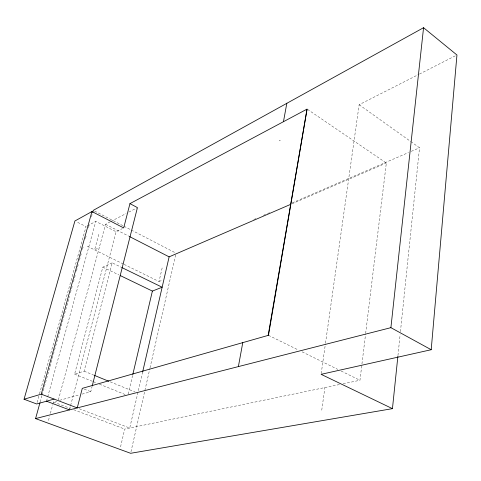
<?xml version="1.0" encoding="UTF-8"?>
<svg xmlns="http://www.w3.org/2000/svg" width="481" height="481" viewBox="0 0 481 481"><rect width="100%" height="100%" fill="white"/><g stroke="black" fill="none" stroke-linecap="round" stroke-linejoin="round"><path stroke-width="0.36" stroke-dasharray="2.4 1.8" d="M397.955 355.579L400.132 334.65M400.439 331.662L419.528 147.781L411.598 142.129M343.151 383.766L359.962 380.279L365.56 334.151M365.656 333.411L386.333 163.041L307.684 109.482M321.753 410.191L324.879 387.56M321.212 373.581L325.403 343.873M325.511 343.127L359.145 104.72L418.765 74.411M130.958 451.833L149.856 368.572M150.018 367.845L175.709 254.635M142.653 371.921L129.732 428.048L78.529 408.483M120.563 446.903L124.705 429.088L340.229 384.373M124.128 264.388L159.007 281.529L162.518 266.42M128.186 394.167L132.648 375.156M82.071 394.119L90.759 391.72L92.051 386.628M112.199 262.836L102.814 267.153L74.597 374.14L84.097 371.182L112.199 262.836L120.971 267.123M69.655 409.181L70.412 406.283M70.605 405.555L116.077 231.752L122.421 228.559M58.381 399.988L105.531 224.278L110.185 221.849M48.479 420.448L49.627 416.191M50.397 413.359L52.7 404.852M52.886 404.142L53.463 402.014L56.836 401.082M98.815 234.367L94.619 249.88L99.278 247.589M46.519 401.208L47.511 397.595M47.709 396.873L95.791 221.392L116.077 231.752M40.188 401.96L41.991 395.454M42.19 394.733L69.432 296.398M70.43 292.785L72.433 285.552M73.437 281.938L75.439 274.705M76.443 271.092L78.445 263.865M79.443 260.245L81.445 253.018M82.449 249.405L83.249 246.512M85.456 238.558L86.255 235.666M88.456 227.711L89.262 224.819M91.462 216.865L92.262 213.973M37.079 402.525L39.298 394.558M39.496 393.837L86.069 226.593L76.226 221.633M87.368 225.902L95.791 221.392M110.846 221.5L126.13 213.516M128.788 212.127L136.76 207.96M419.432 74.068L455.609 55.682M253.764 219.534L255.826 218.639M263.396 215.362L266.835 213.877M267.52 213.576L269.582 212.686M292.28 202.862L408.525 152.543M411.273 151.353L419.528 147.781M291.865 203.842L386.333 163.041M159.007 281.529L162.68 280.044M59.632 400.312L79.179 394.919M53.463 402.014L70.226 408.387M73.719 409.71L124.705 429.088M84.241 389.135L90.759 391.72M74.597 374.14L92.574 381.391M93.266 381.673L96.723 383.068M99.495 384.187L125.078 394.51M84.097 371.182L93.729 375.114M110.245 381.854L135.023 391.967M102.814 267.153L118.891 274.91M87.247 246.26L123.455 264.057M268.47 335.311L298.07 349.861M302.11 351.845L337.764 369.366M341.125 371.019L359.962 380.279M105.531 224.278L128.722 236.153M94.601 211.051L123.304 225.896M123.972 226.244L130.646 229.696M131.313 230.038L175.373 252.832M359.145 104.72L410.99 141.691"/><path stroke-width="0.72" d="M397.877 356.331L392.448 408.652L321.11 374.326L431.198 349.723L456.95 55.002L423.563 27.706L93.266 210.359L92.665 212.53M431.198 349.723L390.903 327.663L423.563 27.706M268.164 335.431L307.064 109.055L268.47 335.311L82.281 388.359L77.237 407.912L41.264 394.161L24.05 399.242L74.916 220.971L91.955 211.55L123.689 227.922L129.96 203.625L306.776 109.253M39.983 402.681L35.582 418.59L238.384 366.594L242.767 342.634M283.465 121.663L286.844 103.168M142.653 371.921L169.132 256.854L290.488 204.437M132.822 374.422L152.387 291.077L162.139 287.235L121.645 267.454M92.232 385.9L137.428 207.618L129.96 203.625M41.264 394.161L91.955 211.55M303.469 128.517L303.776 128.343M279.701 140.705L280.008 140.548M54.119 399.074L36.676 403.968L24.05 399.242M238.384 366.594L390.903 327.663M392.448 408.652L130.628 453.294L35.582 418.59M46.519 401.208L69.468 409.902M94.42 375.396L108.868 381.295M120.232 275.559L152.387 291.077M129.383 236.496L169.132 256.854"/></g></svg>
